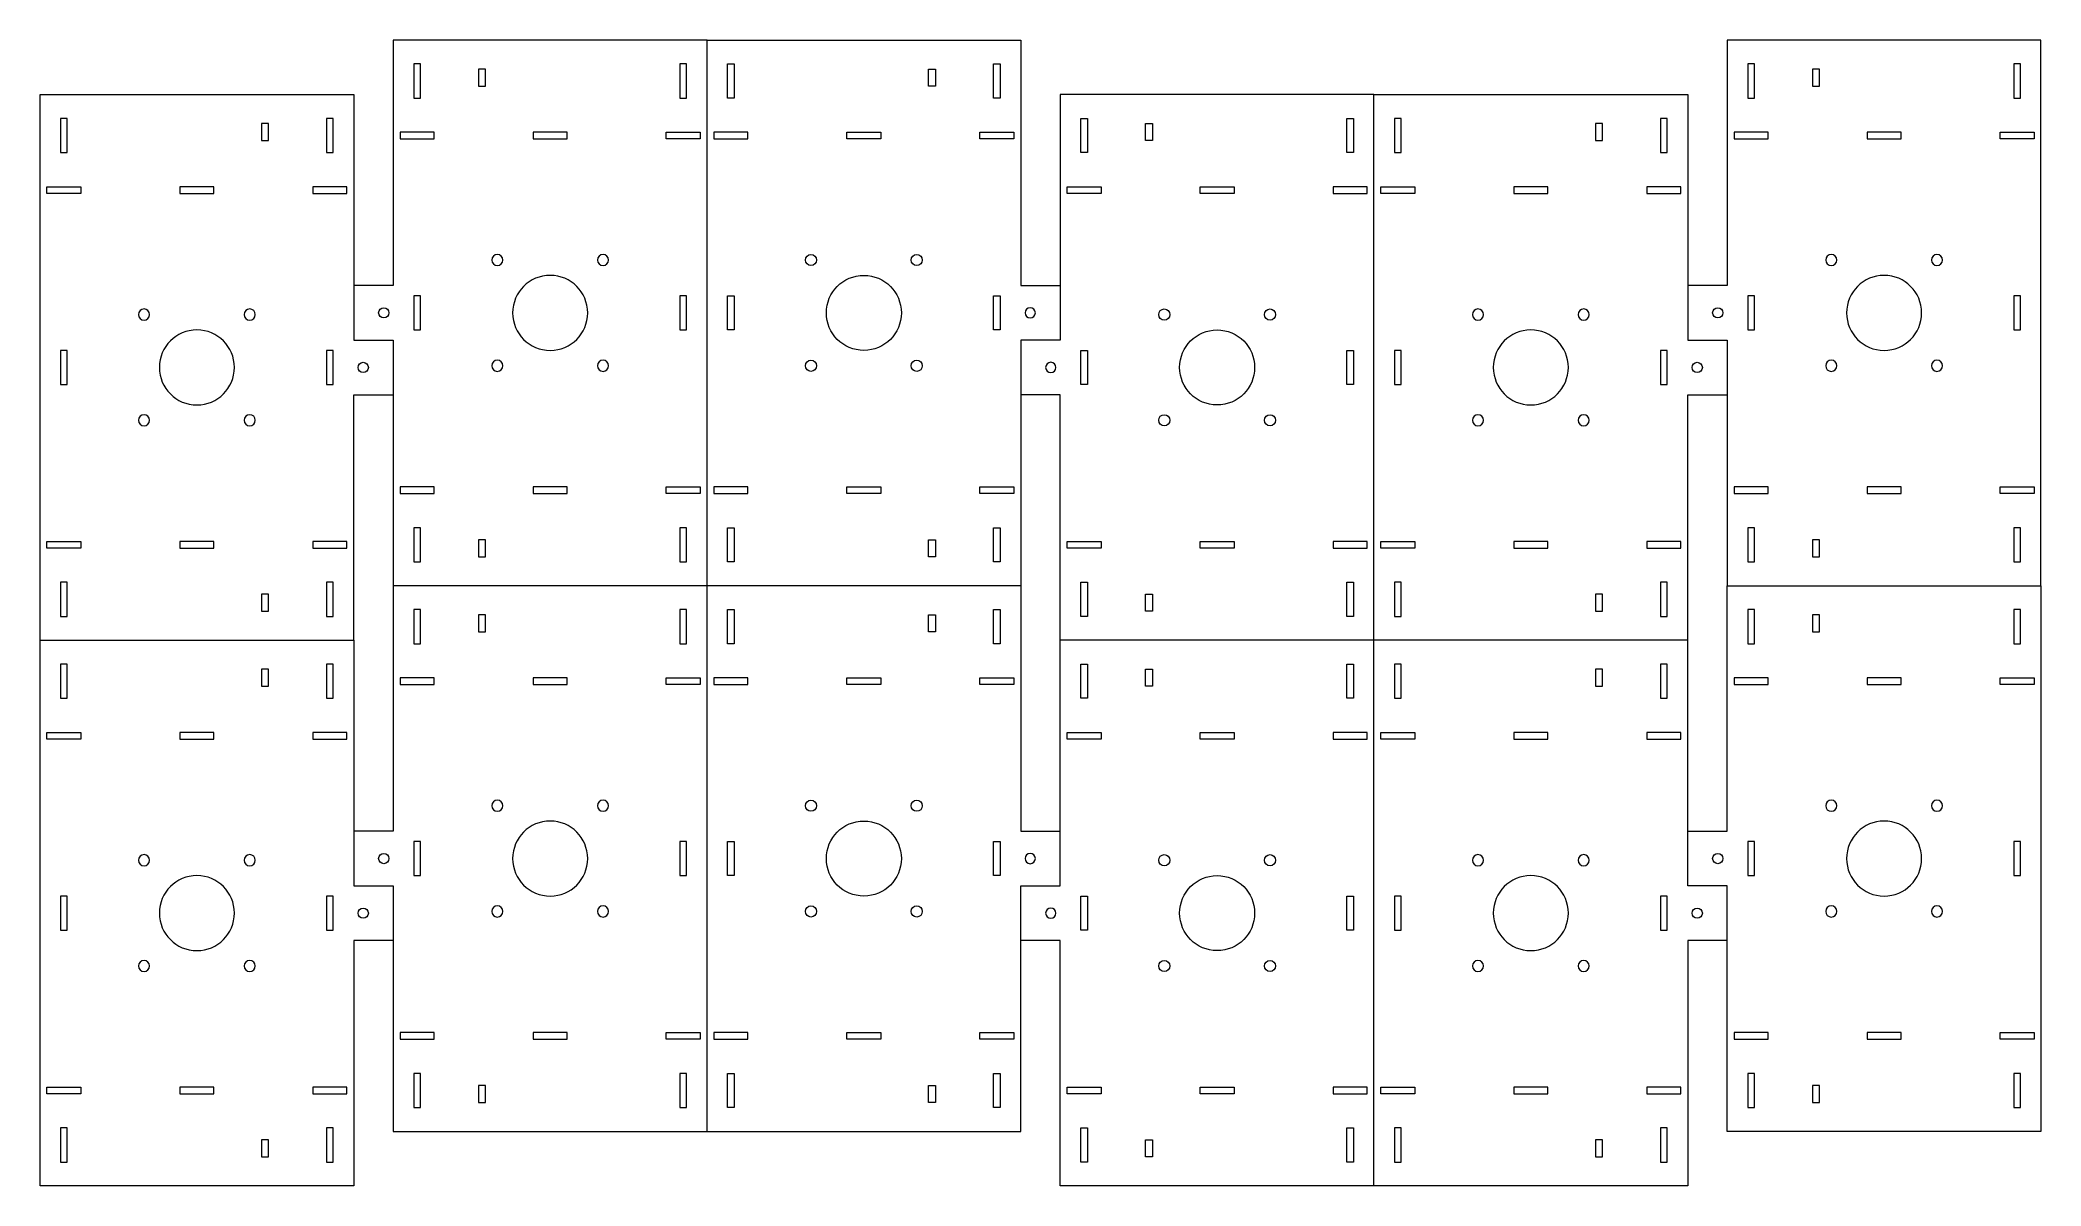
# Model space of a CAD drawing. Header units: millimetres. Extents: x -293 to 294, y -169 to 167.
import ezdxf

# ---------------------------------------------------------------- set-up
doc = ezdxf.new("R2010")
doc.units = ezdxf.units.MM
doc.header["$MEASUREMENT"] = 0
doc.layers.add('Layer 1', color=7, linetype='Continuous')

msp = doc.modelspace()

# ---------------------------------------------------------------- linework, layer by layer
at = {"layer": 'Layer 1', "color": 250, "lineweight": 9}
for points in [[(-189.0681, -96.9619), (-200.6937, -96.9619), (-200.6937, -168.9619), (-292.6937, -168.9619), (-292.6937, -8.9619), (-200.6937, -8.9619), (-200.6937, -80.9619), (-189.0681, -80.9619), (-189.0681, -152.9619), (-97.0681, -152.9619), (-97.0681, 7.0381), (-97.0681, 167.0381), (-189.0681, 167.0382), (-189.0681, 95.0381), (-200.6937, 95.0381)], [(-97.0681, 167.0381), (-5.0681, 167.0381), (-5.0681, 95.0381), (6.5575, 95.0381)], [(294.1831, 7.0381), (294.1831, 167.0381), (202.1831, 167.0382), (202.1831, 95.0381), (190.5575, 95.0381)], [(-292.6937, -8.9619), (-292.6937, 151.0381), (-200.6937, 151.0381), (-200.6937, 79.0381), (-189.0681, 79.0381), (-189.0681, 7.0381), (-189.0681, -64.9619), (-200.6937, -64.9619)], [(98.5575, 151.0381), (6.5575, 151.0381), (6.5575, 79.0381), (-5.0681, 79.0381), (-5.0681, 7.0381), (-5.0681, -64.9619), (6.5575, -64.9619)], [(202.1831, -96.9619), (190.5575, -96.9619), (190.5575, -168.9619), (98.5575, -168.9619), (98.5575, -8.9619), (98.5575, 151.0381), (190.5575, 151.0381), (190.5575, 79.0381), (202.1831, 79.0381), (202.1831, 7.0381)], [(-200.6937, -8.9619), (-200.6937, 63.0381), (-189.0681, 63.0381)], [(-97.0681, -152.9619), (-5.0681, -152.9619), (-5.0681, -80.9619), (6.5575, -80.9619), (6.5575, -8.9619), (6.5575, 63.0381), (-5.0681, 63.0381)], [(190.5575, -64.9619), (202.1831, -64.9619), (202.1831, 7.0382), (294.1831, 7.0381), (294.1831, -152.9619), (202.1831, -152.9619), (202.1831, -80.9619), (190.5575, -80.9619), (190.5575, -8.9619), (190.5575, 63.0381), (202.1831, 63.0381)], [(98.5575, -168.9619), (6.5575, -168.9619), (6.5575, -96.9619), (-5.0681, -96.9619)]]:
    msp.add_lwpolyline(points, dxfattribs=at)
at = {"layer": 'Layer 1', "color": 240, "lineweight": 9}
for points in [[(-181.0581, 160.0382), (-183.058, 160.0382), (-183.058, 150.0381), (-181.0581, 150.0381), (-181.0581, 160.0382)], [(-164.0733, 158.5382), (-164.0733, 153.5381), (-162.0733, 153.5381), (-162.0732, 158.5381), (-164.0733, 158.5382)], [(-103.068, 160.0382), (-105.0681, 160.0381), (-105.0681, 150.0381), (-103.068, 150.0382), (-103.068, 160.0382)], [(-91.0681, 160.0381), (-89.0681, 160.0381), (-89.0681, 150.0381), (-91.0681, 150.0381), (-91.0681, 160.0381)], [(-30.0629, 158.5381), (-30.0629, 153.5381), (-32.0629, 153.5381), (-32.0629, 158.5381), (-30.0629, 158.5381)], [(-13.0781, 160.0381), (-11.0781, 160.0381), (-11.0781, 150.0381), (-13.0781, 150.0381), (-13.0781, 160.0381)], [(210.1931, 160.0382), (208.1932, 160.0382), (208.1932, 150.0381), (210.1931, 150.0381), (210.1931, 160.0382)], [(227.1779, 158.5382), (227.1779, 153.5381), (229.1779, 153.5381), (229.178, 158.5381), (227.1779, 158.5382)], [(288.1832, 160.0382), (286.1831, 160.0381), (286.1831, 150.0381), (288.1832, 150.0382), (288.1832, 160.0382)], [(-284.6937, 134.0381), (-284.6937, 144.0381), (-286.6937, 144.0381), (-286.6937, 134.0381), (-284.6937, 134.0381)], [(-225.6885, 142.5381), (-227.6885, 142.5381), (-227.6885, 137.5381), (-225.6885, 137.5381), (-225.6885, 142.5381)], [(-206.7037, 134.0381), (-206.7037, 144.0381), (-208.7037, 144.0381), (-208.7037, 134.0381), (-206.7037, 134.0381)], [(12.5675, 134.0381), (12.5675, 144.0381), (14.5675, 144.0381), (14.5675, 134.0381), (12.5675, 134.0381)], [(31.5523, 142.5381), (33.5523, 142.5381), (33.5523, 137.5381), (31.5523, 137.5381), (31.5523, 142.5381)], [(90.5575, 134.0381), (90.5575, 144.0381), (92.5575, 144.0381), (92.5575, 134.0381), (90.5575, 134.0381)], [(106.5575, 134.0381), (106.5575, 144.0381), (104.5575, 144.0381), (104.5575, 134.0381), (106.5575, 134.0381)], [(165.5627, 142.5381), (163.5627, 142.5381), (163.5627, 137.5381), (165.5627, 137.5381), (165.5627, 142.5381)], [(184.5475, 134.0381), (184.5475, 144.0381), (182.5475, 144.0381), (182.5475, 134.0381), (184.5475, 134.0381)], [(-187.0581, 138.0381), (-177.0581, 138.0381), (-177.0581, 140.0382), (-187.0581, 140.0382), (-187.0581, 138.0381)], [(-148.058, 140.0381), (-148.0581, 138.0382), (-138.0581, 138.0382), (-138.0581, 140.0381), (-148.058, 140.0381)], [(-99.0581, 138.0381), (-109.0581, 138.0381), (-109.0581, 140.0382), (-99.0581, 140.0382), (-99.0581, 138.0381)], [(-95.0781, 138.0381), (-85.0781, 138.0381), (-85.0781, 140.0381), (-95.0781, 140.0381), (-95.0781, 138.0381)], [(-46.0781, 140.0381), (-46.0781, 138.0381), (-56.0781, 138.0381), (-56.0781, 140.0381), (-46.0781, 140.0381)], [(-7.0781, 138.0381), (-17.0781, 138.0381), (-17.0781, 140.0381), (-7.0781, 140.0381), (-7.0781, 138.0381)], [(204.1931, 138.0381), (214.1931, 138.0381), (214.1931, 140.0382), (204.1931, 140.0382), (204.1931, 138.0381)], [(243.1932, 140.0381), (243.1931, 138.0382), (253.1931, 138.0382), (253.1931, 140.0381), (243.1932, 140.0381)], [(292.1931, 138.0381), (282.1931, 138.0381), (282.1931, 140.0382), (292.1931, 140.0382), (292.1931, 138.0381)], [(-290.7037, 124.0381), (-280.7037, 124.0381), (-280.7037, 122.0381), (-290.7037, 122.0381), (-290.7037, 124.0381)], [(-241.7037, 122.0381), (-241.7037, 124.0381), (-251.7037, 124.0381), (-251.7037, 122.0381), (-241.7037, 122.0381)], [(-202.7037, 124.0381), (-212.7037, 124.0381), (-212.7037, 122.0381), (-202.7037, 122.0381), (-202.7037, 124.0381)], [(8.5675, 124.0381), (18.5675, 124.0381), (18.5675, 122.0381), (8.5675, 122.0381), (8.5675, 124.0381)], [(47.5675, 122.0381), (47.5675, 124.0381), (57.5675, 124.0381), (57.5675, 122.0381), (47.5675, 122.0381)], [(96.5675, 124.0381), (86.5675, 124.0381), (86.5675, 122.0381), (96.5675, 122.0381), (96.5675, 124.0381)], [(100.5475, 124.0381), (110.5475, 124.0381), (110.5475, 122.0381), (100.5475, 122.0381), (100.5475, 124.0381)], [(149.5475, 122.0381), (149.5475, 124.0381), (139.5475, 124.0381), (139.5475, 122.0381), (149.5475, 122.0381)], [(188.5475, 124.0381), (178.5475, 124.0381), (178.5475, 122.0381), (188.5475, 122.0381), (188.5475, 124.0381)], [(-181.0581, 82.0381), (-181.0581, 92.0381), (-183.058, 92.0381), (-183.058, 82.0382), (-181.0581, 82.0381)], [(-103.068, 82.0381), (-103.068, 92.0382), (-105.0681, 92.0381), (-105.0681, 82.0382), (-103.068, 82.0381)], [(-91.0681, 82.0381), (-91.0681, 92.0381), (-89.0681, 92.0381), (-89.0681, 82.0381), (-91.0681, 82.0381)], [(-13.0781, 82.0381), (-13.0781, 92.0381), (-11.0781, 92.0381), (-11.0781, 82.0381), (-13.0781, 82.0381)], [(210.1931, 82.0381), (210.1931, 92.0381), (208.1932, 92.0381), (208.1932, 82.0382), (210.1931, 82.0381)], [(288.1832, 82.0381), (288.1832, 92.0382), (286.1831, 92.0381), (286.1831, 82.0382), (288.1832, 82.0381)], [(-286.6937, 76.0381), (-286.6937, 66.0381), (-284.6937, 66.0381), (-284.6937, 76.0381), (-286.6937, 76.0381)], [(-208.7037, 76.0381), (-208.7037, 66.0381), (-206.7037, 66.0381), (-206.7037, 76.0381), (-208.7037, 76.0381)], [(14.5675, 76.0381), (14.5675, 66.0381), (12.5675, 66.0381), (12.5675, 76.0381), (14.5675, 76.0381)], [(92.5575, 76.0381), (92.5575, 66.0381), (90.5575, 66.0381), (90.5575, 76.0381), (92.5575, 76.0381)], [(104.5575, 76.0381), (104.5575, 66.0381), (106.5575, 66.0381), (106.5575, 76.0381), (104.5575, 76.0381)], [(182.5475, 76.0381), (182.5475, 66.0381), (184.5475, 66.0381), (184.5475, 76.0381), (182.5475, 76.0381)], [(-187.0581, 34.0381), (-177.0581, 34.0381), (-177.0581, 36.0382), (-187.0581, 36.0382), (-187.0581, 34.0381)], [(-148.0581, 36.0381), (-148.058, 34.0382), (-138.0581, 34.0382), (-138.058, 36.0381), (-148.0581, 36.0381)], [(-99.0581, 34.0381), (-109.058, 34.0381), (-109.0581, 36.0382), (-99.058, 36.0382), (-99.0581, 34.0381)], [(-95.0781, 34.0381), (-85.0781, 34.0381), (-85.0781, 36.0381), (-95.0781, 36.0381), (-95.0781, 34.0381)], [(-46.0781, 36.0381), (-46.0781, 34.0381), (-56.0781, 34.0381), (-56.0781, 36.0381), (-46.0781, 36.0381)], [(-7.0781, 34.0381), (-17.0781, 34.0381), (-17.0781, 36.0381), (-7.0781, 36.0381), (-7.0781, 34.0381)], [(204.1931, 34.0381), (214.1931, 34.0381), (214.1931, 36.0382), (204.1931, 36.0382), (204.1931, 34.0381)], [(243.1931, 36.0381), (243.1932, 34.0382), (253.1931, 34.0382), (253.1932, 36.0381), (243.1931, 36.0381)], [(292.1931, 34.0381), (282.1932, 34.0381), (282.1931, 36.0382), (292.1932, 36.0382), (292.1931, 34.0381)], [(-183.058, 24.0382), (-183.058, 14.0381), (-181.0581, 14.0382), (-181.0581, 24.0381), (-183.058, 24.0382)], [(-105.0681, 24.0382), (-105.0681, 14.0381), (-103.0681, 14.0382), (-103.068, 24.0381), (-105.0681, 24.0382)], [(-89.0681, 24.0381), (-89.0681, 14.0381), (-91.0681, 14.0381), (-91.0681, 24.0381), (-89.0681, 24.0381)], [(-11.0781, 24.0381), (-11.0781, 14.0381), (-13.0781, 14.0381), (-13.0781, 24.0381), (-11.0781, 24.0381)], [(208.1932, 24.0382), (208.1932, 14.0381), (210.1931, 14.0382), (210.1931, 24.0381), (208.1932, 24.0382)], [(286.1831, 24.0382), (286.1831, 14.0381), (288.1831, 14.0382), (288.1832, 24.0381), (286.1831, 24.0382)], [(-290.7037, 20.0381), (-280.7037, 20.0381), (-280.7037, 18.0381), (-290.7037, 18.0381), (-290.7037, 20.0381)], [(-241.7037, 18.0381), (-241.7037, 20.0381), (-251.7037, 20.0381), (-251.7037, 18.0381), (-241.7037, 18.0381)], [(-202.7037, 20.0381), (-212.7037, 20.0381), (-212.7037, 18.0381), (-202.7037, 18.0381), (-202.7037, 20.0381)], [(-164.0733, 15.5382), (-162.0732, 15.5381), (-162.0732, 20.5382), (-164.0733, 20.5381), (-164.0733, 15.5382)], [(-30.0629, 15.5381), (-32.0629, 15.5381), (-32.0629, 20.5381), (-30.0629, 20.5381), (-30.0629, 15.5381)], [(8.5675, 20.0381), (18.5675, 20.0381), (18.5675, 18.0381), (8.5675, 18.0381), (8.5675, 20.0381)], [(47.5675, 18.0381), (47.5675, 20.0381), (57.5675, 20.0381), (57.5675, 18.0381), (47.5675, 18.0381)], [(96.5675, 20.0381), (86.5675, 20.0381), (86.5675, 18.0381), (96.5675, 18.0381), (96.5675, 20.0381)], [(100.5475, 20.0381), (110.5475, 20.0381), (110.5475, 18.0381), (100.5475, 18.0381), (100.5475, 20.0381)], [(149.5475, 18.0381), (149.5475, 20.0381), (139.5475, 20.0381), (139.5475, 18.0381), (149.5475, 18.0381)], [(188.5475, 20.0381), (178.5475, 20.0381), (178.5475, 18.0381), (188.5475, 18.0381), (188.5475, 20.0381)], [(227.1779, 15.5382), (229.178, 15.5381), (229.178, 20.5382), (227.1779, 20.5381), (227.1779, 15.5382)], [(-286.6937, -1.9619), (-284.6937, -1.9619), (-284.6937, 8.0381), (-286.6937, 8.0381), (-286.6937, -1.9619)], [(-208.7037, -1.9619), (-206.7037, -1.9619), (-206.7037, 8.0381), (-208.7037, 8.0381), (-208.7037, -1.9619)], [(14.5675, -1.9619), (12.5675, -1.9619), (12.5675, 8.0381), (14.5675, 8.0381), (14.5675, -1.9619)], [(92.5575, -1.9619), (90.5575, -1.9619), (90.5575, 8.0381), (92.5575, 8.0381), (92.5575, -1.9619)], [(104.5575, -1.9619), (106.5575, -1.9619), (106.5575, 8.0381), (104.5575, 8.0381), (104.5575, -1.9619)], [(182.5475, -1.9619), (184.5475, -1.9619), (184.5475, 8.0381), (182.5475, 8.0381), (182.5475, -1.9619)], [(-225.6885, -0.4619), (-225.6885, 4.5381), (-227.6885, 4.5381), (-227.6885, -0.4619), (-225.6885, -0.4619)], [(-181.0581, 0.0382), (-183.058, 0.0382), (-183.058, -9.9619), (-181.0581, -9.9619), (-181.0581, 0.0382)], [(-103.068, 0.0382), (-105.0681, 0.0381), (-105.0681, -9.9619), (-103.068, -9.9618), (-103.068, 0.0382)], [(-91.0681, 0.0381), (-89.0681, 0.0381), (-89.0681, -9.9619), (-91.0681, -9.9619), (-91.0681, 0.0381)], [(-13.0781, 0.0381), (-11.0781, 0.0381), (-11.0781, -9.9619), (-13.0781, -9.9619), (-13.0781, 0.0381)], [(31.5523, -0.4619), (31.5523, 4.5381), (33.5523, 4.5381), (33.5523, -0.4619), (31.5523, -0.4619)], [(165.5627, -0.4619), (165.5627, 4.5381), (163.5627, 4.5381), (163.5627, -0.4619), (165.5627, -0.4619)], [(210.1931, 0.0382), (208.1932, 0.0382), (208.1932, -9.9619), (210.1931, -9.9619), (210.1931, 0.0382)], [(288.1832, 0.0382), (286.1831, 0.0381), (286.1831, -9.9619), (288.1832, -9.9618), (288.1832, 0.0382)], [(-164.0733, -1.4618), (-164.0733, -6.4619), (-162.0733, -6.4619), (-162.0732, -1.4619), (-164.0733, -1.4618)], [(-30.0629, -1.4619), (-30.0629, -6.4619), (-32.0629, -6.4619), (-32.0629, -1.4619), (-30.0629, -1.4619)], [(227.1779, -1.4618), (227.1779, -6.4619), (229.1779, -6.4619), (229.178, -1.4619), (227.1779, -1.4618)], [(-284.6937, -25.9619), (-284.6937, -15.9619), (-286.6937, -15.9619), (-286.6937, -25.9619), (-284.6937, -25.9619)], [(-225.6885, -17.4619), (-227.6885, -17.4619), (-227.6885, -22.4619), (-225.6885, -22.4619), (-225.6885, -17.4619)], [(-206.7037, -25.9619), (-206.7037, -15.9619), (-208.7037, -15.9619), (-208.7037, -25.9619), (-206.7037, -25.9619)], [(12.5675, -25.9619), (12.5675, -15.9619), (14.5675, -15.9619), (14.5675, -25.9619), (12.5675, -25.9619)], [(31.5523, -17.4619), (33.5523, -17.4619), (33.5523, -22.4619), (31.5523, -22.4619), (31.5523, -17.4619)], [(90.5575, -25.9619), (90.5575, -15.9619), (92.5575, -15.9619), (92.5575, -25.9619), (90.5575, -25.9619)], [(106.5575, -25.9619), (106.5575, -15.9619), (104.5575, -15.9619), (104.5575, -25.9619), (106.5575, -25.9619)], [(165.5627, -17.4619), (163.5627, -17.4619), (163.5627, -22.4619), (165.5627, -22.4619), (165.5627, -17.4619)], [(184.5475, -25.9619), (184.5475, -15.9619), (182.5475, -15.9619), (182.5475, -25.9619), (184.5475, -25.9619)], [(-187.0581, -21.9619), (-177.0581, -21.9619), (-177.0581, -19.9618), (-187.0581, -19.9618), (-187.0581, -21.9619)], [(-148.058, -19.9619), (-148.0581, -21.9618), (-138.0581, -21.9618), (-138.0581, -19.9619), (-148.058, -19.9619)], [(-99.0581, -21.9619), (-109.0581, -21.9619), (-109.0581, -19.9618), (-99.0581, -19.9618), (-99.0581, -21.9619)], [(-95.0781, -21.9619), (-85.0781, -21.9619), (-85.0781, -19.9619), (-95.0781, -19.9619), (-95.0781, -21.9619)], [(-46.0781, -19.9619), (-46.0781, -21.9619), (-56.0781, -21.9619), (-56.0781, -19.9619), (-46.0781, -19.9619)], [(-7.0781, -21.9619), (-17.0781, -21.9619), (-17.0781, -19.9619), (-7.0781, -19.9619), (-7.0781, -21.9619)], [(204.1931, -21.9619), (214.1931, -21.9619), (214.1931, -19.9618), (204.1931, -19.9618), (204.1931, -21.9619)], [(243.1932, -19.9619), (243.1931, -21.9618), (253.1931, -21.9618), (253.1931, -19.9619), (243.1932, -19.9619)], [(292.1931, -21.9619), (282.1931, -21.9619), (282.1931, -19.9618), (292.1931, -19.9618), (292.1931, -21.9619)], [(-290.7037, -35.9619), (-280.7037, -35.9619), (-280.7037, -37.9619), (-290.7037, -37.9619), (-290.7037, -35.9619)], [(-241.7037, -37.9619), (-241.7037, -35.9619), (-251.7037, -35.9619), (-251.7037, -37.9619), (-241.7037, -37.9619)], [(-202.7037, -35.9619), (-212.7037, -35.9619), (-212.7037, -37.9619), (-202.7037, -37.9619), (-202.7037, -35.9619)], [(8.5675, -35.9619), (18.5675, -35.9619), (18.5675, -37.9619), (8.5675, -37.9619), (8.5675, -35.9619)], [(47.5675, -37.9619), (47.5675, -35.9619), (57.5675, -35.9619), (57.5675, -37.9619), (47.5675, -37.9619)], [(96.5675, -35.9619), (86.5675, -35.9619), (86.5675, -37.9619), (96.5675, -37.9619), (96.5675, -35.9619)], [(100.5475, -35.9619), (110.5475, -35.9619), (110.5475, -37.9619), (100.5475, -37.9619), (100.5475, -35.9619)], [(149.5475, -37.9619), (149.5475, -35.9619), (139.5475, -35.9619), (139.5475, -37.9619), (149.5475, -37.9619)], [(188.5475, -35.9619), (178.5475, -35.9619), (178.5475, -37.9619), (188.5475, -37.9619), (188.5475, -35.9619)], [(-181.0581, -77.9619), (-181.0581, -67.9619), (-183.058, -67.9619), (-183.058, -77.9618), (-181.0581, -77.9619)], [(-103.068, -77.9619), (-103.068, -67.9618), (-105.0681, -67.9619), (-105.0681, -77.9618), (-103.068, -77.9619)], [(-91.0681, -77.9619), (-91.0681, -67.9619), (-89.0681, -67.9619), (-89.0681, -77.9619), (-91.0681, -77.9619)], [(-13.0781, -77.9619), (-13.0781, -67.9619), (-11.0781, -67.9619), (-11.0781, -77.9619), (-13.0781, -77.9619)], [(210.1931, -77.9619), (210.1931, -67.9619), (208.1932, -67.9619), (208.1932, -77.9618), (210.1931, -77.9619)], [(288.1832, -77.9619), (288.1832, -67.9618), (286.1831, -67.9619), (286.1831, -77.9618), (288.1832, -77.9619)], [(-286.6937, -83.9619), (-286.6937, -93.9619), (-284.6937, -93.9619), (-284.6937, -83.9619), (-286.6937, -83.9619)], [(-208.7037, -83.9619), (-208.7037, -93.9619), (-206.7037, -93.9619), (-206.7037, -83.9619), (-208.7037, -83.9619)], [(14.5675, -83.9619), (14.5675, -93.9619), (12.5675, -93.9619), (12.5675, -83.9619), (14.5675, -83.9619)], [(92.5575, -83.9619), (92.5575, -93.9619), (90.5575, -93.9619), (90.5575, -83.9619), (92.5575, -83.9619)], [(104.5575, -83.9619), (104.5575, -93.9619), (106.5575, -93.9619), (106.5575, -83.9619), (104.5575, -83.9619)], [(182.5475, -83.9619), (182.5475, -93.9619), (184.5475, -93.9619), (184.5475, -83.9619), (182.5475, -83.9619)], [(-187.0581, -125.9619), (-177.0581, -125.9619), (-177.0581, -123.9618), (-187.0581, -123.9618), (-187.0581, -125.9619)], [(-148.0581, -123.9619), (-148.058, -125.9618), (-138.0581, -125.9618), (-138.058, -123.9619), (-148.0581, -123.9619)], [(-99.0581, -125.9619), (-109.058, -125.9619), (-109.0581, -123.9618), (-99.058, -123.9618), (-99.0581, -125.9619)], [(-95.0781, -125.9619), (-85.0781, -125.9619), (-85.0781, -123.9619), (-95.0781, -123.9619), (-95.0781, -125.9619)], [(-46.0781, -123.9619), (-46.0781, -125.9619), (-56.0781, -125.9619), (-56.0781, -123.9619), (-46.0781, -123.9619)], [(-7.0781, -125.9619), (-17.0781, -125.9619), (-17.0781, -123.9619), (-7.0781, -123.9619), (-7.0781, -125.9619)], [(204.1931, -125.9619), (214.1931, -125.9619), (214.1931, -123.9618), (204.1931, -123.9618), (204.1931, -125.9619)], [(243.1931, -123.9619), (243.1932, -125.9618), (253.1931, -125.9618), (253.1932, -123.9619), (243.1931, -123.9619)], [(292.1931, -125.9619), (282.1932, -125.9619), (282.1931, -123.9618), (292.1932, -123.9618), (292.1931, -125.9619)], [(-290.7037, -139.9619), (-280.7037, -139.9619), (-280.7037, -141.9619), (-290.7037, -141.9619), (-290.7037, -139.9619)], [(-241.7037, -141.9619), (-241.7037, -139.9619), (-251.7037, -139.9619), (-251.7037, -141.9619), (-241.7037, -141.9619)], [(-202.7037, -139.9619), (-212.7037, -139.9619), (-212.7037, -141.9619), (-202.7037, -141.9619), (-202.7037, -139.9619)], [(-183.058, -135.9618), (-183.058, -145.9619), (-181.0581, -145.9618), (-181.0581, -135.9619), (-183.058, -135.9618)], [(-164.0733, -144.4618), (-162.0732, -144.4619), (-162.0732, -139.4618), (-164.0733, -139.4619), (-164.0733, -144.4618)], [(-105.0681, -135.9618), (-105.0681, -145.9619), (-103.0681, -145.9618), (-103.068, -135.9619), (-105.0681, -135.9618)], [(-89.0681, -135.9619), (-89.0681, -145.9619), (-91.0681, -145.9619), (-91.0681, -135.9619), (-89.0681, -135.9619)], [(-30.0629, -144.4619), (-32.0629, -144.4619), (-32.0629, -139.4619), (-30.0629, -139.4619), (-30.0629, -144.4619)], [(-11.0781, -135.9619), (-11.0781, -145.9619), (-13.0781, -145.9619), (-13.0781, -135.9619), (-11.0781, -135.9619)], [(8.5675, -139.9619), (18.5675, -139.9619), (18.5675, -141.9619), (8.5675, -141.9619), (8.5675, -139.9619)], [(47.5675, -141.9619), (47.5675, -139.9619), (57.5675, -139.9619), (57.5675, -141.9619), (47.5675, -141.9619)], [(96.5675, -139.9619), (86.5675, -139.9619), (86.5675, -141.9619), (96.5675, -141.9619), (96.5675, -139.9619)], [(100.5475, -139.9619), (110.5475, -139.9619), (110.5475, -141.9619), (100.5475, -141.9619), (100.5475, -139.9619)], [(149.5475, -141.9619), (149.5475, -139.9619), (139.5475, -139.9619), (139.5475, -141.9619), (149.5475, -141.9619)], [(188.5475, -139.9619), (178.5475, -139.9619), (178.5475, -141.9619), (188.5475, -141.9619), (188.5475, -139.9619)], [(208.1932, -135.9618), (208.1932, -145.9619), (210.1931, -145.9618), (210.1931, -135.9619), (208.1932, -135.9618)], [(227.1779, -144.4618), (229.178, -144.4619), (229.178, -139.4618), (227.1779, -139.4619), (227.1779, -144.4618)], [(286.1831, -135.9618), (286.1831, -145.9619), (288.1831, -145.9618), (288.1832, -135.9619), (286.1831, -135.9618)], [(-286.6937, -161.9619), (-284.6937, -161.9619), (-284.6937, -151.9619), (-286.6937, -151.9619), (-286.6937, -161.9619)], [(-208.7037, -161.9619), (-206.7037, -161.9619), (-206.7037, -151.9619), (-208.7037, -151.9619), (-208.7037, -161.9619)], [(14.5675, -161.9619), (12.5675, -161.9619), (12.5675, -151.9619), (14.5675, -151.9619), (14.5675, -161.9619)], [(92.5575, -161.9619), (90.5575, -161.9619), (90.5575, -151.9619), (92.5575, -151.9619), (92.5575, -161.9619)], [(104.5575, -161.9619), (106.5575, -161.9619), (106.5575, -151.9619), (104.5575, -151.9619), (104.5575, -161.9619)], [(182.5475, -161.9619), (184.5475, -161.9619), (184.5475, -151.9619), (182.5475, -151.9619), (182.5475, -161.9619)], [(-225.6885, -160.4619), (-225.6885, -155.4619), (-227.6885, -155.4619), (-227.6885, -160.4619), (-225.6885, -160.4619)], [(31.5523, -160.4619), (31.5523, -155.4619), (33.5523, -155.4619), (33.5523, -160.4619), (31.5523, -160.4619)], [(165.5627, -160.4619), (165.5627, -155.4619), (163.5627, -155.4619), (163.5627, -160.4619), (165.5627, -160.4619)]]:
    msp.add_lwpolyline(points, dxfattribs=at)
at = {"layer": 'Layer 1', "color": 250, "lineweight": 18}
for points in [[(-5.0681, 7.0381), (-189.0681, 7.0381)], [(190.5575, -8.9619), (6.5575, -8.9619)]]:
    msp.add_lwpolyline(points, dxfattribs=at)
at = {"layer": 'Layer 1', "color": 240, "lineweight": 9}
for points in [[(-158.5681, 100.8881), (-157.6569, 100.8882), (-156.9181, 101.6269), (-156.918, 102.5381), (-156.9181, 103.4494), (-157.6569, 104.1881), (-158.5681, 104.1882), (-159.4794, 104.1881), (-160.2181, 103.4493), (-160.2181, 102.5381), (-160.2181, 101.6268), (-159.4794, 100.8882), (-158.5682, 100.8881)], [(-127.5681, 100.8881), (-126.6569, 100.8882), (-125.9181, 101.6269), (-125.918, 102.5381), (-125.9181, 103.4494), (-126.6569, 104.1881), (-127.5681, 104.1882), (-128.4794, 104.1881), (-129.2181, 103.4493), (-129.2181, 102.5381), (-129.2181, 101.6268), (-128.4794, 100.8882), (-127.5682, 100.8881)], [(-66.5681, 100.8881), (-67.4793, 100.8881), (-68.2181, 101.6268), (-68.2181, 102.5381), (-68.2181, 103.4493), (-67.4793, 104.1881), (-66.5681, 104.1881), (-65.6568, 104.1881), (-64.9181, 103.4493), (-64.9181, 102.5381), (-64.9181, 101.6268), (-65.6568, 100.8881), (-66.568, 100.8881)], [(-35.5681, 100.8881), (-36.4793, 100.8881), (-37.2181, 101.6268), (-37.2181, 102.5381), (-37.2181, 103.4493), (-36.4793, 104.1881), (-35.5681, 104.1881), (-34.6568, 104.1881), (-33.9181, 103.4493), (-33.9181, 102.5381), (-33.9181, 101.6268), (-34.6568, 100.8881), (-35.568, 100.8881)], [(232.6831, 100.8881), (233.5943, 100.8882), (234.3331, 101.6269), (234.3332, 102.5381), (234.3331, 103.4494), (233.5943, 104.1881), (232.6831, 104.1882), (231.7718, 104.1881), (231.0331, 103.4493), (231.0331, 102.5381), (231.0331, 101.6268), (231.7718, 100.8882), (232.683, 100.8881)], [(263.6831, 100.8881), (264.5943, 100.8882), (265.3331, 101.6269), (265.3332, 102.5381), (265.3331, 103.4494), (264.5943, 104.1881), (263.6831, 104.1882), (262.7718, 104.1881), (262.0331, 103.4493), (262.0331, 102.5381), (262.0331, 101.6268), (262.7718, 100.8882), (263.683, 100.8881)], [(-143.0681, 76.0382), (-136.993, 76.0381), (-132.0681, 80.9629), (-132.0681, 87.0381), (-132.068, 93.1132), (-136.993, 98.0382), (-143.0681, 98.0381), (-149.1432, 98.0382), (-154.0681, 93.1132), (-154.0681, 87.0381), (-154.0682, 80.9631), (-149.1433, 76.0381), (-143.0682, 76.0382)], [(-51.0681, 76.0381), (-57.1432, 76.0381), (-62.0681, 80.9629), (-62.0681, 87.0381), (-62.0681, 93.1132), (-57.1432, 98.0381), (-51.0681, 98.0381), (-44.993, 98.0381), (-40.0681, 93.1132), (-40.0681, 87.0381), (-40.068, 80.963), (-44.9929, 76.0381), (-51.068, 76.0381)], [(248.1831, 76.0382), (254.2582, 76.0381), (259.1831, 80.9629), (259.1831, 87.0381), (259.1832, 93.1132), (254.2582, 98.0382), (248.1831, 98.0381), (242.108, 98.0382), (237.1831, 93.1132), (237.1831, 87.0381), (237.183, 80.9631), (242.1079, 76.0381), (248.183, 76.0382)], [(-262.1937, 88.1881), (-263.1049, 88.1881), (-263.8437, 87.4494), (-263.8437, 86.5381), (-263.8437, 85.6269), (-263.1049, 84.8881), (-262.1937, 84.8881), (-261.2824, 84.8881), (-260.5437, 85.6269), (-260.5437, 86.5381), (-260.5437, 87.4494), (-261.2824, 88.1881), (-262.1936, 88.1881)], [(-231.1937, 88.1881), (-232.1049, 88.1881), (-232.8437, 87.4494), (-232.8437, 86.5381), (-232.8437, 85.6269), (-232.1049, 84.8881), (-231.1937, 84.8881), (-230.2824, 84.8881), (-229.5437, 85.6269), (-229.5437, 86.5381), (-229.5437, 87.4494), (-230.2824, 88.1881), (-231.1936, 88.1881)], [(-191.878, 85.5381), (-191.0497, 85.5381), (-190.378, 86.2097), (-190.3781, 87.0382), (-190.3781, 87.8665), (-191.0497, 88.5382), (-191.8781, 88.5382), (-192.7065, 88.5381), (-193.3781, 87.8665), (-193.3781, 87.0381), (-193.3781, 86.2097), (-192.7066, 85.5381), (-191.878, 85.5381)], [(-2.2581, 85.5381), (-3.0865, 85.5381), (-3.7581, 86.2096), (-3.7581, 87.0381), (-3.7581, 87.8665), (-3.0865, 88.5381), (-2.2581, 88.5381), (-1.4296, 88.5381), (-0.7581, 87.8665), (-0.7581, 87.0381), (-0.7581, 86.2096), (-1.4296, 85.5381), (-2.2581, 85.5381)], [(37.0575, 88.1881), (37.9687, 88.1881), (38.7075, 87.4494), (38.7075, 86.5381), (38.7075, 85.6269), (37.9687, 84.8881), (37.0575, 84.8881), (36.1462, 84.8881), (35.4075, 85.6269), (35.4075, 86.5381), (35.4075, 87.4494), (36.1462, 88.1881), (37.0574, 88.1881)], [(68.0575, 88.1881), (68.9687, 88.1881), (69.7075, 87.4494), (69.7075, 86.5381), (69.7075, 85.6269), (68.9687, 84.8881), (68.0575, 84.8881), (67.1462, 84.8881), (66.4075, 85.6269), (66.4075, 86.5381), (66.4075, 87.4494), (67.1462, 88.1881), (68.0574, 88.1881)], [(129.0575, 88.1881), (128.1463, 88.1881), (127.4075, 87.4494), (127.4075, 86.5381), (127.4075, 85.6269), (128.1463, 84.8881), (129.0575, 84.8881), (129.9688, 84.8881), (130.7075, 85.6269), (130.7075, 86.5381), (130.7075, 87.4494), (129.9688, 88.1881), (129.0576, 88.1881)], [(160.0575, 88.1881), (159.1463, 88.1881), (158.4075, 87.4494), (158.4075, 86.5381), (158.4075, 85.6269), (159.1463, 84.8881), (160.0575, 84.8881), (160.9688, 84.8881), (161.7075, 85.6269), (161.7075, 86.5381), (161.7075, 87.4494), (160.9688, 88.1881), (160.0576, 88.1881)], [(199.3732, 85.5381), (200.2015, 85.5381), (200.8732, 86.2097), (200.8731, 87.0382), (200.8731, 87.8665), (200.2015, 88.5382), (199.3731, 88.5382), (198.5447, 88.5381), (197.8731, 87.8665), (197.8731, 87.0381), (197.8731, 86.2097), (198.5446, 85.5381), (199.3732, 85.5381)], [(-246.6937, 82.0381), (-252.7688, 82.0381), (-257.6937, 77.1133), (-257.6937, 71.0381), (-257.6937, 64.963), (-252.7688, 60.0381), (-246.6937, 60.0381), (-240.6186, 60.0381), (-235.6937, 64.963), (-235.6937, 71.0381), (-235.6936, 77.1132), (-240.6185, 82.0381), (-246.6936, 82.0381)], [(52.5575, 82.0381), (58.6326, 82.0381), (63.5575, 77.1133), (63.5575, 71.0381), (63.5575, 64.963), (58.6326, 60.0381), (52.5575, 60.0381), (46.4824, 60.0381), (41.5575, 64.963), (41.5575, 71.0381), (41.5574, 77.1132), (46.4823, 82.0381), (52.5574, 82.0381)], [(144.5575, 82.0381), (138.4824, 82.0381), (133.5575, 77.1133), (133.5575, 71.0381), (133.5575, 64.963), (138.4824, 60.0381), (144.5575, 60.0381), (150.6326, 60.0381), (155.5575, 64.963), (155.5575, 71.0381), (155.5576, 77.1132), (150.6327, 82.0381), (144.5576, 82.0381)], [(-197.8837, 72.5381), (-198.7121, 72.5381), (-199.3837, 71.8666), (-199.3837, 71.0381), (-199.3837, 70.2097), (-198.7121, 69.5381), (-197.8837, 69.5381), (-197.0552, 69.5381), (-196.3837, 70.2097), (-196.3837, 71.0381), (-196.3837, 71.8666), (-197.0552, 72.5381), (-197.8837, 72.5381)], [(-158.5681, 69.8881), (-157.6569, 69.8882), (-156.9181, 70.6269), (-156.918, 71.5381), (-156.9181, 72.4494), (-157.6569, 73.1881), (-158.5681, 73.1882), (-159.4794, 73.1881), (-160.2181, 72.4493), (-160.2181, 71.5381), (-160.2181, 70.6268), (-159.4794, 69.8882), (-158.5682, 69.8881)], [(-127.5681, 69.8881), (-126.6569, 69.8882), (-125.9181, 70.6269), (-125.918, 71.5381), (-125.9181, 72.4494), (-126.6569, 73.1881), (-127.5681, 73.1882), (-128.4794, 73.1881), (-129.2181, 72.4493), (-129.2181, 71.5381), (-129.2181, 70.6268), (-128.4794, 69.8882), (-127.5682, 69.8881)], [(-66.5681, 69.8881), (-67.4793, 69.8881), (-68.2181, 70.6268), (-68.2181, 71.5381), (-68.2181, 72.4493), (-67.4793, 73.1881), (-66.5681, 73.1881), (-65.6568, 73.1881), (-64.9181, 72.4493), (-64.9181, 71.5381), (-64.9181, 70.6268), (-65.6568, 69.8881), (-66.568, 69.8881)], [(-35.5681, 69.8881), (-36.4793, 69.8881), (-37.2181, 70.6268), (-37.2181, 71.5381), (-37.2181, 72.4493), (-36.4793, 73.1881), (-35.5681, 73.1881), (-34.6568, 73.1881), (-33.9181, 72.4493), (-33.9181, 71.5381), (-33.9181, 70.6268), (-34.6568, 69.8881), (-35.568, 69.8881)], [(3.7475, 72.5381), (4.5759, 72.5381), (5.2475, 71.8666), (5.2475, 71.0381), (5.2475, 70.2097), (4.5759, 69.5381), (3.7475, 69.5381), (2.919, 69.5381), (2.2475, 70.2097), (2.2475, 71.0381), (2.2475, 71.8666), (2.919, 72.5381), (3.7475, 72.5381)], [(193.3675, 72.5381), (192.5391, 72.5381), (191.8675, 71.8666), (191.8675, 71.0381), (191.8675, 70.2097), (192.5391, 69.5381), (193.3675, 69.5381), (194.196, 69.5381), (194.8675, 70.2097), (194.8675, 71.0381), (194.8675, 71.8666), (194.196, 72.5381), (193.3675, 72.5381)], [(232.6831, 69.8881), (233.5943, 69.8882), (234.3331, 70.6269), (234.3332, 71.5381), (234.3331, 72.4494), (233.5943, 73.1881), (232.6831, 73.1882), (231.7718, 73.1881), (231.0331, 72.4493), (231.0331, 71.5381), (231.0331, 70.6268), (231.7718, 69.8882), (232.683, 69.8881)], [(263.6831, 69.8881), (264.5943, 69.8882), (265.3331, 70.6269), (265.3332, 71.5381), (265.3331, 72.4494), (264.5943, 73.1881), (263.6831, 73.1882), (262.7718, 73.1881), (262.0331, 72.4493), (262.0331, 71.5381), (262.0331, 70.6268), (262.7718, 69.8882), (263.683, 69.8881)], [(-262.1937, 57.1881), (-263.1049, 57.1881), (-263.8437, 56.4494), (-263.8437, 55.5381), (-263.8437, 54.6269), (-263.1049, 53.8881), (-262.1937, 53.8881), (-261.2824, 53.8881), (-260.5437, 54.6269), (-260.5437, 55.5381), (-260.5437, 56.4494), (-261.2824, 57.1881), (-262.1936, 57.1881)], [(-231.1937, 57.1881), (-232.1049, 57.1881), (-232.8437, 56.4494), (-232.8437, 55.5381), (-232.8437, 54.6269), (-232.1049, 53.8881), (-231.1937, 53.8881), (-230.2824, 53.8881), (-229.5437, 54.6269), (-229.5437, 55.5381), (-229.5437, 56.4494), (-230.2824, 57.1881), (-231.1936, 57.1881)], [(37.0575, 57.1881), (37.9687, 57.1881), (38.7075, 56.4494), (38.7075, 55.5381), (38.7075, 54.6269), (37.9687, 53.8881), (37.0575, 53.8881), (36.1462, 53.8881), (35.4075, 54.6269), (35.4075, 55.5381), (35.4075, 56.4494), (36.1462, 57.1881), (37.0574, 57.1881)], [(68.0575, 57.1881), (68.9687, 57.1881), (69.7075, 56.4494), (69.7075, 55.5381), (69.7075, 54.6269), (68.9687, 53.8881), (68.0575, 53.8881), (67.1462, 53.8881), (66.4075, 54.6269), (66.4075, 55.5381), (66.4075, 56.4494), (67.1462, 57.1881), (68.0574, 57.1881)], [(129.0575, 57.1881), (128.1463, 57.1881), (127.4075, 56.4494), (127.4075, 55.5381), (127.4075, 54.6269), (128.1463, 53.8881), (129.0575, 53.8881), (129.9688, 53.8881), (130.7075, 54.6269), (130.7075, 55.5381), (130.7075, 56.4494), (129.9688, 57.1881), (129.0576, 57.1881)], [(160.0575, 57.1881), (159.1463, 57.1881), (158.4075, 56.4494), (158.4075, 55.5381), (158.4075, 54.6269), (159.1463, 53.8881), (160.0575, 53.8881), (160.9688, 53.8881), (161.7075, 54.6269), (161.7075, 55.5381), (161.7075, 56.4494), (160.9688, 57.1881), (160.0576, 57.1881)], [(-158.5681, -59.1119), (-157.6569, -59.1118), (-156.9181, -58.3731), (-156.918, -57.4619), (-156.9181, -56.5506), (-157.6569, -55.8119), (-158.5681, -55.8118), (-159.4794, -55.8119), (-160.2181, -56.5507), (-160.2181, -57.4619), (-160.2181, -58.3732), (-159.4794, -59.1118), (-158.5682, -59.1119)], [(-127.5681, -59.1119), (-126.6569, -59.1118), (-125.9181, -58.3731), (-125.918, -57.4619), (-125.9181, -56.5506), (-126.6569, -55.8119), (-127.5681, -55.8118), (-128.4794, -55.8119), (-129.2181, -56.5507), (-129.2181, -57.4619), (-129.2181, -58.3732), (-128.4794, -59.1118), (-127.5682, -59.1119)], [(-66.5681, -59.1119), (-67.4793, -59.1119), (-68.2181, -58.3732), (-68.2181, -57.4619), (-68.2181, -56.5507), (-67.4793, -55.8119), (-66.5681, -55.8119), (-65.6568, -55.8119), (-64.9181, -56.5507), (-64.9181, -57.4619), (-64.9181, -58.3732), (-65.6568, -59.1119), (-66.568, -59.1119)], [(-35.5681, -59.1119), (-36.4793, -59.1119), (-37.2181, -58.3732), (-37.2181, -57.4619), (-37.2181, -56.5507), (-36.4793, -55.8119), (-35.5681, -55.8119), (-34.6568, -55.8119), (-33.9181, -56.5507), (-33.9181, -57.4619), (-33.9181, -58.3732), (-34.6568, -59.1119), (-35.568, -59.1119)], [(232.6831, -59.1119), (233.5943, -59.1118), (234.3331, -58.3731), (234.3332, -57.4619), (234.3331, -56.5506), (233.5943, -55.8119), (232.6831, -55.8118), (231.7718, -55.8119), (231.0331, -56.5507), (231.0331, -57.4619), (231.0331, -58.3732), (231.7718, -59.1118), (232.683, -59.1119)], [(263.6831, -59.1119), (264.5943, -59.1118), (265.3331, -58.3731), (265.3332, -57.4619), (265.3331, -56.5506), (264.5943, -55.8119), (263.6831, -55.8118), (262.7718, -55.8119), (262.0331, -56.5507), (262.0331, -57.4619), (262.0331, -58.3732), (262.7718, -59.1118), (263.683, -59.1119)], [(-143.0681, -83.9618), (-136.993, -83.9619), (-132.0681, -79.0371), (-132.0681, -72.9619), (-132.068, -66.8868), (-136.993, -61.9618), (-143.0681, -61.9619), (-149.1432, -61.9618), (-154.0681, -66.8868), (-154.0681, -72.9619), (-154.0682, -79.0369), (-149.1433, -83.9619), (-143.0682, -83.9618)], [(-51.0681, -83.9619), (-57.1432, -83.9619), (-62.0681, -79.0371), (-62.0681, -72.9619), (-62.0681, -66.8868), (-57.1432, -61.9619), (-51.0681, -61.9619), (-44.993, -61.9619), (-40.0681, -66.8868), (-40.0681, -72.9619), (-40.068, -79.037), (-44.9929, -83.9619), (-51.068, -83.9619)], [(248.1831, -83.9618), (254.2582, -83.9619), (259.1831, -79.0371), (259.1831, -72.9619), (259.1832, -66.8868), (254.2582, -61.9618), (248.1831, -61.9619), (242.108, -61.9618), (237.1831, -66.8868), (237.1831, -72.9619), (237.183, -79.0369), (242.1079, -83.9619), (248.183, -83.9618)], [(-262.1937, -71.8119), (-263.1049, -71.8119), (-263.8437, -72.5506), (-263.8437, -73.4619), (-263.8437, -74.3731), (-263.1049, -75.1119), (-262.1937, -75.1119), (-261.2824, -75.1119), (-260.5437, -74.3731), (-260.5437, -73.4619), (-260.5437, -72.5506), (-261.2824, -71.8119), (-262.1936, -71.8119)], [(-231.1937, -71.8119), (-232.1049, -71.8119), (-232.8437, -72.5506), (-232.8437, -73.4619), (-232.8437, -74.3731), (-232.1049, -75.1119), (-231.1937, -75.1119), (-230.2824, -75.1119), (-229.5437, -74.3731), (-229.5437, -73.4619), (-229.5437, -72.5506), (-230.2824, -71.8119), (-231.1936, -71.8119)], [(-191.878, -74.4619), (-191.0497, -74.4619), (-190.378, -73.7903), (-190.3781, -72.9618), (-190.3781, -72.1335), (-191.0497, -71.4618), (-191.8781, -71.4618), (-192.7065, -71.4619), (-193.3781, -72.1335), (-193.3781, -72.9619), (-193.3781, -73.7903), (-192.7066, -74.4619), (-191.878, -74.4619)], [(-2.2581, -74.4619), (-3.0865, -74.4619), (-3.7581, -73.7904), (-3.7581, -72.9619), (-3.7581, -72.1335), (-3.0865, -71.4619), (-2.2581, -71.4619), (-1.4296, -71.4619), (-0.7581, -72.1335), (-0.7581, -72.9619), (-0.7581, -73.7904), (-1.4296, -74.4619), (-2.2581, -74.4619)], [(37.0575, -71.8119), (37.9687, -71.8119), (38.7075, -72.5506), (38.7075, -73.4619), (38.7075, -74.3731), (37.9687, -75.1119), (37.0575, -75.1119), (36.1462, -75.1119), (35.4075, -74.3731), (35.4075, -73.4619), (35.4075, -72.5506), (36.1462, -71.8119), (37.0574, -71.8119)], [(68.0575, -71.8119), (68.9687, -71.8119), (69.7075, -72.5506), (69.7075, -73.4619), (69.7075, -74.3731), (68.9687, -75.1119), (68.0575, -75.1119), (67.1462, -75.1119), (66.4075, -74.3731), (66.4075, -73.4619), (66.4075, -72.5506), (67.1462, -71.8119), (68.0574, -71.8119)], [(129.0575, -71.8119), (128.1463, -71.8119), (127.4075, -72.5506), (127.4075, -73.4619), (127.4075, -74.3731), (128.1463, -75.1119), (129.0575, -75.1119), (129.9688, -75.1119), (130.7075, -74.3731), (130.7075, -73.4619), (130.7075, -72.5506), (129.9688, -71.8119), (129.0576, -71.8119)], [(160.0575, -71.8119), (159.1463, -71.8119), (158.4075, -72.5506), (158.4075, -73.4619), (158.4075, -74.3731), (159.1463, -75.1119), (160.0575, -75.1119), (160.9688, -75.1119), (161.7075, -74.3731), (161.7075, -73.4619), (161.7075, -72.5506), (160.9688, -71.8119), (160.0576, -71.8119)], [(199.3732, -74.4619), (200.2015, -74.4619), (200.8732, -73.7903), (200.8731, -72.9618), (200.8731, -72.1335), (200.2015, -71.4618), (199.3731, -71.4618), (198.5447, -71.4619), (197.8731, -72.1335), (197.8731, -72.9619), (197.8731, -73.7903), (198.5446, -74.4619), (199.3732, -74.4619)], [(-246.6937, -77.9619), (-252.7688, -77.9619), (-257.6937, -82.8867), (-257.6937, -88.9619), (-257.6937, -95.037), (-252.7688, -99.9619), (-246.6937, -99.9619), (-240.6186, -99.9619), (-235.6937, -95.037), (-235.6937, -88.9619), (-235.6936, -82.8868), (-240.6185, -77.9619), (-246.6936, -77.9619)], [(52.5575, -77.9619), (58.6326, -77.9619), (63.5575, -82.8867), (63.5575, -88.9619), (63.5575, -95.037), (58.6326, -99.9619), (52.5575, -99.9619), (46.4824, -99.9619), (41.5575, -95.037), (41.5575, -88.9619), (41.5574, -82.8868), (46.4823, -77.9619), (52.5574, -77.9619)], [(144.5575, -77.9619), (138.4824, -77.9619), (133.5575, -82.8867), (133.5575, -88.9619), (133.5575, -95.037), (138.4824, -99.9619), (144.5575, -99.9619), (150.6326, -99.9619), (155.5575, -95.037), (155.5575, -88.9619), (155.5576, -82.8868), (150.6327, -77.9619), (144.5576, -77.9619)], [(-197.8837, -87.4619), (-198.7121, -87.4619), (-199.3837, -88.1334), (-199.3837, -88.9619), (-199.3837, -89.7903), (-198.7121, -90.4619), (-197.8837, -90.4619), (-197.0552, -90.4619), (-196.3837, -89.7903), (-196.3837, -88.9619), (-196.3837, -88.1334), (-197.0552, -87.4619), (-197.8837, -87.4619)], [(-158.5681, -90.1119), (-157.6569, -90.1118), (-156.9181, -89.3731), (-156.918, -88.4619), (-156.9181, -87.5506), (-157.6569, -86.8119), (-158.5681, -86.8118), (-159.4794, -86.8119), (-160.2181, -87.5507), (-160.2181, -88.4619), (-160.2181, -89.3732), (-159.4794, -90.1118), (-158.5682, -90.1119)], [(-127.5681, -90.1119), (-126.6569, -90.1118), (-125.9181, -89.3731), (-125.918, -88.4619), (-125.9181, -87.5506), (-126.6569, -86.8119), (-127.5681, -86.8118), (-128.4794, -86.8119), (-129.2181, -87.5507), (-129.2181, -88.4619), (-129.2181, -89.3732), (-128.4794, -90.1118), (-127.5682, -90.1119)], [(-66.5681, -90.1119), (-67.4793, -90.1119), (-68.2181, -89.3732), (-68.2181, -88.4619), (-68.2181, -87.5507), (-67.4793, -86.8119), (-66.5681, -86.8119), (-65.6568, -86.8119), (-64.9181, -87.5507), (-64.9181, -88.4619), (-64.9181, -89.3732), (-65.6568, -90.1119), (-66.568, -90.1119)], [(-35.5681, -90.1119), (-36.4793, -90.1119), (-37.2181, -89.3732), (-37.2181, -88.4619), (-37.2181, -87.5507), (-36.4793, -86.8119), (-35.5681, -86.8119), (-34.6568, -86.8119), (-33.9181, -87.5507), (-33.9181, -88.4619), (-33.9181, -89.3732), (-34.6568, -90.1119), (-35.568, -90.1119)], [(3.7475, -87.4619), (4.5759, -87.4619), (5.2475, -88.1334), (5.2475, -88.9619), (5.2475, -89.7903), (4.5759, -90.4619), (3.7475, -90.4619), (2.919, -90.4619), (2.2475, -89.7903), (2.2475, -88.9619), (2.2475, -88.1334), (2.919, -87.4619), (3.7475, -87.4619)], [(193.3675, -87.4619), (192.5391, -87.4619), (191.8675, -88.1334), (191.8675, -88.9619), (191.8675, -89.7903), (192.5391, -90.4619), (193.3675, -90.4619), (194.196, -90.4619), (194.8675, -89.7903), (194.8675, -88.9619), (194.8675, -88.1334), (194.196, -87.4619), (193.3675, -87.4619)], [(232.6831, -90.1119), (233.5943, -90.1118), (234.3331, -89.3731), (234.3332, -88.4619), (234.3331, -87.5506), (233.5943, -86.8119), (232.6831, -86.8118), (231.7718, -86.8119), (231.0331, -87.5507), (231.0331, -88.4619), (231.0331, -89.3732), (231.7718, -90.1118), (232.683, -90.1119)], [(263.6831, -90.1119), (264.5943, -90.1118), (265.3331, -89.3731), (265.3332, -88.4619), (265.3331, -87.5506), (264.5943, -86.8119), (263.6831, -86.8118), (262.7718, -86.8119), (262.0331, -87.5507), (262.0331, -88.4619), (262.0331, -89.3732), (262.7718, -90.1118), (263.683, -90.1119)], [(-262.1937, -102.8119), (-263.1049, -102.8119), (-263.8437, -103.5506), (-263.8437, -104.4619), (-263.8437, -105.3731), (-263.1049, -106.1119), (-262.1937, -106.1119), (-261.2824, -106.1119), (-260.5437, -105.3731), (-260.5437, -104.4619), (-260.5437, -103.5506), (-261.2824, -102.8119), (-262.1936, -102.8119)], [(-231.1937, -102.8119), (-232.1049, -102.8119), (-232.8437, -103.5506), (-232.8437, -104.4619), (-232.8437, -105.3731), (-232.1049, -106.1119), (-231.1937, -106.1119), (-230.2824, -106.1119), (-229.5437, -105.3731), (-229.5437, -104.4619), (-229.5437, -103.5506), (-230.2824, -102.8119), (-231.1936, -102.8119)], [(37.0575, -102.8119), (37.9687, -102.8119), (38.7075, -103.5506), (38.7075, -104.4619), (38.7075, -105.3731), (37.9687, -106.1119), (37.0575, -106.1119), (36.1462, -106.1119), (35.4075, -105.3731), (35.4075, -104.4619), (35.4075, -103.5506), (36.1462, -102.8119), (37.0574, -102.8119)], [(68.0575, -102.8119), (68.9687, -102.8119), (69.7075, -103.5506), (69.7075, -104.4619), (69.7075, -105.3731), (68.9687, -106.1119), (68.0575, -106.1119), (67.1462, -106.1119), (66.4075, -105.3731), (66.4075, -104.4619), (66.4075, -103.5506), (67.1462, -102.8119), (68.0574, -102.8119)], [(129.0575, -102.8119), (128.1463, -102.8119), (127.4075, -103.5506), (127.4075, -104.4619), (127.4075, -105.3731), (128.1463, -106.1119), (129.0575, -106.1119), (129.9688, -106.1119), (130.7075, -105.3731), (130.7075, -104.4619), (130.7075, -103.5506), (129.9688, -102.8119), (129.0576, -102.8119)], [(160.0575, -102.8119), (159.1463, -102.8119), (158.4075, -103.5506), (158.4075, -104.4619), (158.4075, -105.3731), (159.1463, -106.1119), (160.0575, -106.1119), (160.9688, -106.1119), (161.7075, -105.3731), (161.7075, -104.4619), (161.7075, -103.5506), (160.9688, -102.8119), (160.0576, -102.8119)]]:
    msp.add_open_spline(points, degree=3, knots=[0, 0, 0, 0, 1, 1, 1, 2, 2, 2, 3, 3, 3, 4, 4, 4, 4], dxfattribs=at)

doc.saveas('drawing.dxf')
